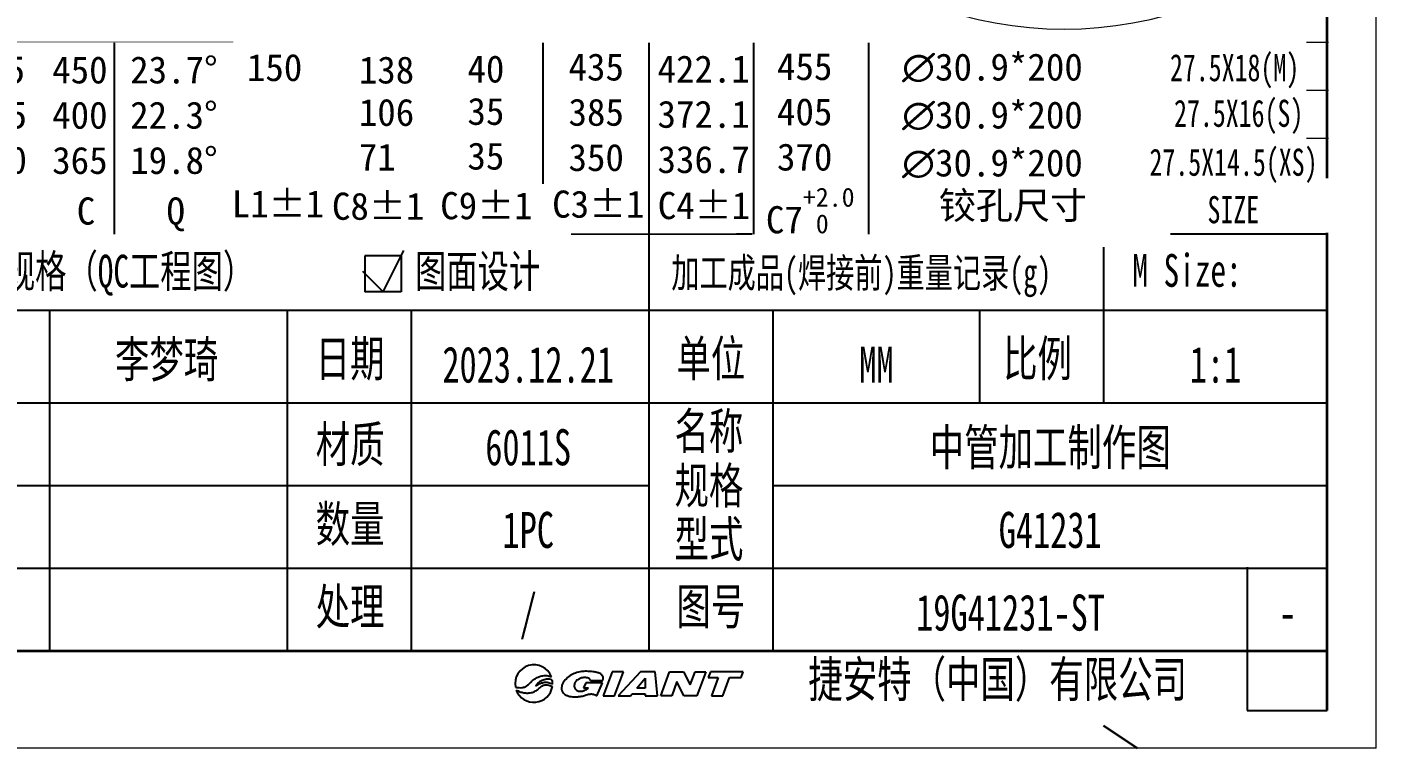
# Model space of a CAD drawing. Header units: millimetres. Extents: x 4148 to 5056, y 302 to 1586.
# Drawn here: x 4463 to 5056, y 302 to 619 of the extents above; entities that cross this region are included whole.
import ezdxf
from ezdxf.enums import TextEntityAlignment as Align
from ezdxf.lldxf.tags import DXFTag

# ---------------------------------------------------------------- set-up
doc = ezdxf.new("R2010")
doc.units = ezdxf.units.MM
doc.linetypes.add('CENTER', pattern=[50.79999999999998, 31.75, -6.349999999999997, 6.349999999999997, -6.349999999999997])
doc.layers.get('Defpoints').update_dxf_attribs({"lineweight": 9})
doc.layers.add('1', color=7, linetype='Continuous', lineweight=5, true_color=0xffffff)
doc.layers.add('61', color=7, linetype='Continuous', true_color=0xffffff)
for name, color, linetype, lineweight in [('CON', 2, 'Continuous', 35), ('TXT', 7, 'Continuous', 13), ('标注', 3, 'Continuous', 9)]:
    doc.layers.add(name, color=color, linetype=linetype, lineweight=lineweight)
doc.layers.add('DRAWING', color=7, linetype='Continuous')
doc.styles.add('GB', font='', dxfattribs={"width": 0.7})
doc.styles.get("Standard").update_dxf_attribs({"font": 'SimSun.ttf'})
doc.styles.get('GB').set_extended_font_data('MingLiU')
tags = doc.linetypes.add('DASHED', pattern=[25.72, 12.86, -12.86]).pattern_tags.tags
tags[6:7] = [DXFTag(74, 4), DXFTag(75, 0), DXFTag(340, '0'), DXFTag(46, 0.0), DXFTag(50, 0.0), DXFTag(44, 0.0), DXFTag(45, 0.0)]
tags[4:5] = [DXFTag(74, 4), DXFTag(75, 0), DXFTag(340, '0'), DXFTag(46, 0.0), DXFTag(50, 0.0), DXFTag(44, 0.0), DXFTag(45, 0.0)]
doc.dimstyles.new('31', dxfattribs={"dimscale": 3, "dimtxt": 4.5, "dimasz": 3, "dimexe": 1, "dimexo": 0, "dimgap": 1, "dimtad": 1, "dimdec": 1, "dimdsep": 46, "dimtxsty": 'GB', "dimcen": 0, "dimclrd": 256, "dimclre": 256, "dimclrt": 256, "dimadec": 1, "dimazin": 0, "dimtp": 30, "dimtm": 30, "dimtfac": 1, "dimtdec": 1, "dimtmove": 0, "dimatfit": 3, "dimfxl": 1, "dimtolj": 1, "dimlwd": -1, "dimlwe": -1, "dimarcsym": 0})

# ---------------------------------------------------------------- blocks, each defined once
blk = doc.blocks.new('*D50')
at = {"layer": 'Defpoints', "color": 0, "transparency": 16777216}
for p in [(4809.161539488468, 723.3957912637198), (4832.080931087303, 723.3957912637205), (4807.505235228774, 721.9423333389743), (4833.737235346998, 721.9423333389743), (4837.985106151108, 651.6999835434184)]:
    blk.add_point(p, dxfattribs=at)
at = {"layer": '标注', "transparency": 16777216}
for p, q in [((4807.505235228774, 721.9423333389743), (4755.548048023552, 676.3483037101297)), ((4833.737235346998, 721.9423333389743), (4885.694422552218, 676.3483037101249))]:
    blk.add_line(p, q, dxfattribs=at)
blk.add_arc((4820.621235287886, 733.4520267514587), 83.57571764600033, 227.4409301800436, 312.5590698199518, dxfattribs=at)
for points in [[(4765.16734573931, 672.9404306088696), (4763.022259268035, 670.8431456900393), (4757.802947747182, 678.3270475632789)], [(4878.220211307734, 670.8431456900346), (4876.075124836457, 672.9404306088651), (4883.439522828588, 678.327047563274)]]:
    blk.add_solid(points, dxfattribs=at)
at = {"layer": '标注', "transparency": 16777216, "insert": (4820.621235287885, 660.5681695705746), "char_height": 13.5, "attachment_point": 5, "style": 'GB'}
blk.add_mtext('96%%D', dxfattribs=at)
blk = doc.blocks.new('zw$EA0B')
at = {"layer": '1', "color": 5, "linetype": 'CENTER', "lineweight": 13}
for p, q in [((65.07318726433368, 104.025717645999, -3.614272591e-07), (65.07318726433368, 63.12571764599898, -3.614272591e-07)), ((44.62318726433387, 83.575717645999, -3.614272591e-07), (85.5231872643335, 83.575717645999, -3.614272591e-07))]:
    blk.add_line(p, q, dxfattribs=at)
at = {"layer": '1', "color": 2, "linetype": 'DASHED', "lineweight": 13}
for p, q in [((61.07318726433459, 100.5660186431298, -3.614272591e-07), (61.07318726433459, 98.50571627710045, -3.614272591e-07)), ((69.07318726433368, 98.5091503232693, -3.614272591e-07), (69.07318726433368, 100.5702860163876, -3.614272591e-07)), ((51.96406496106193, 75.39814993221376, -3.614272591e-07), (50.44326175194235, 74.06359834645582, -3.614272591e-07)), ((79.7028789062615, 74.06380357498097, -3.614272591e-07), (78.1820680414121, 75.39836187887681, -3.614272591e-07)), ((53.73814838284214, 70.30278218092144, -3.614272591e-07), (55.25875080461172, 71.63715756960481, -3.614272591e-07)), ((74.88774097169606, 71.63705468119586, -3.614272591e-07), (76.40832096425493, 70.30269897483436, -3.614272591e-07))]:
    blk.add_line(p, q, dxfattribs=at)
at = {"layer": '1', "color": 3, "linetype": 'Continuous', "lineweight": 18}
for p, q in [((53.61349146491646, 73.51948215826155, -3.614272591e-07), (51.95718720522108, 72.06602423351569, -3.614272591e-07)), ((76.53288306375087, 73.51948215826224, -3.614272591e-07), (78.18918732344626, 72.06602423351616, -3.614272591e-07))]:
    blk.add_line(p, q, dxfattribs=at)
at = {"layer": '1', "color": 155, "linetype": 'Continuous', "lineweight": 18}
blk.add_line((65.07318726433459, 64.33159541978944, -3.614272591e-07), (65.07318726433459, 65.61583234847261, -3.614272591e-07), dxfattribs=at)
at = {"layer": '1', "color": 155, "linetype": 'Continuous', "lineweight": 18, "extrusion": (0, 0, -1)}
blk.add_circle((-65.07318726433368, 83.575717645999, 3.614272591e-07), 17.45, dxfattribs=at)
at = {"layer": '1', "color": 155, "linetype": 'Continuous', "lineweight": 18}
blk.add_circle((65.07318726433459, 83.57571764599857, -3.614272591e-07), 15.45, dxfattribs=at)
at = {"layer": '1', "color": 5, "linetype": 'CENTER', "lineweight": 13}
for points, knots in [([(65.07318726433459, 92.9715171930882, -3.614272591e-07), (65.07318726433459, 95.97151719308815, -3.614272591e-07), (65.07318726433459, 106.3269390367893, -3.614272591e-07)], [0, 0, 0.2246278728675947, 1, 1]), ([(103.5731872643337, 83.5757176459988, -3.614272591e-07), (100.5731872643337, 83.5757176459988, -3.614272591e-07), (26.57318726433369, 83.5757176459988, -3.614272591e-07)], [0, 0, 0.038961038961039, 1, 1])]:
    blk.add_open_spline(points, degree=1, knots=knots, dxfattribs=at)
at = {"layer": '1', "color": 2, "linetype": 'DASHED', "lineweight": 13}
for points, knots in [([(73.8810086179974, 97.58731223769155, -3.614272591e-07), (72.96395189644954, 98.16378279724995, -3.614272591e-07), (71.99014186046315, 98.64991913236872, -3.614272591e-07), (69.96634273868855, 99.42288902894212, -3.614272591e-07), (68.9164036953225, 99.70970347719276, -3.614272591e-07), (66.7806923601629, 100.0729973515838, -3.614272591e-07), (65.69497287804097, 100.1494677945675, -3.614272591e-07), (63.52942351838374, 100.089124466921, -3.614272591e-07), (62.44964718832396, 99.95231218839876, -3.614272591e-07), (60.33748065160853, 99.47065061895546, -3.614272591e-07), (59.30514267243143, 99.1258132380658, -3.614272591e-07), (57.32752833414544, 98.24134341082029, -3.614272591e-07), (56.38230087544889, 97.70173283472376, -3.614272591e-07), (54.61523734555431, 96.44844442912066, -3.614272591e-07), (53.79344496848625, 95.73479758963958, -3.614272591e-07), (52.30483950745656, 94.16085377625404, -3.614272591e-07), (51.63806323219978, 93.30059572121195, -3.614272591e-07), (50.48512211308298, 91.46648227811443, -3.614272591e-07), (49.99898577796464, 90.49267224212826, -3.614272591e-07), (49.22601588139059, 88.46887312035436, -3.614272591e-07), (48.93920143313971, 87.4189340769883, -3.614272591e-07), (48.57590755874935, 85.28322274182825, -3.614272591e-07), (48.49943711576543, 84.19750325970585, -3.614272591e-07), (48.55978044341189, 82.03195390004905, -3.614272591e-07), (48.69659272193439, 80.95217756999025, -3.614272591e-07), (49.17825429137792, 78.84001103327432, -3.614272591e-07), (49.52309167226758, 77.80767305409722, -3.614272591e-07), (50.40756149951267, 75.83005871581169, -3.614272591e-07), (50.94717207560916, 74.88483125711444, -3.614272591e-07), (52.20046048121275, 73.11776772722033, -3.614272591e-07), (52.91410732069289, 72.29597535015138, -3.614272591e-07), (54.48805113407889, 70.80736988912213, -3.614272591e-07), (55.3483091891212, 70.14059361386535, -3.614272591e-07), (57.18242263221872, 68.98765249474854, -3.614272591e-07), (58.15623266820421, 68.50151615962977, -3.614272591e-07), (60.18003178997878, 67.72854626305639, -3.614272591e-07), (61.22997083334485, 67.44173181480572, -3.614272591e-07), (63.36568216850445, 67.07843794041469, -3.614272591e-07), (64.4514016506273, 67.00196749743122, -3.614272591e-07), (66.61695101028363, 67.06231082507747, -3.614272591e-07), (67.69672734034339, 67.19912310359973, -3.614272591e-07), (69.80889387705884, 67.68078467304304, -3.614272591e-07), (70.84123185623594, 68.02562205393268, -3.614272591e-07), (72.81884619452194, 68.91009188117846, -3.614272591e-07), (73.76407365321847, 69.44970245727495, -3.614272591e-07), (75.53113718311306, 70.70299086287787, -3.614272591e-07), (76.35292956018111, 71.4166377023589, -3.614272591e-07), (77.84153502121077, 72.99058151574468, -3.614272591e-07), (78.50831129646758, 73.85083957078676, -3.614272591e-07), (79.66125241558437, 75.68495301388405, -3.614272591e-07), (80.14738875070269, 76.65876304987023, -3.614272591e-07), (80.92035864727676, 78.68256217164412, -3.614272591e-07), (81.20717309552764, 79.73250121501043, -3.614272591e-07), (81.57046696991802, 81.86821255017028, -3.614272591e-07), (81.64693741290193, 82.95393203229266, -3.614272591e-07), (81.58659408525546, 85.11948139194942, -3.614272591e-07), (81.44978180673294, 86.19925772200828, -3.614272591e-07), (80.96812023728944, 88.31142425872419, -3.614272591e-07), (80.62328285639978, 89.34376223790129, -3.614272591e-07), (79.7388130291547, 91.32137657618703, -3.614272591e-07), (79.1992024530582, 92.26660403488407, -3.614272591e-07), (77.9459140474546, 94.03366756477816, -3.614272591e-07), (77.23226720797447, 94.85545994184713, -3.614272591e-07), (75.65832339458848, 96.34406540287658, -3.614272591e-07), (74.79806533954707, 97.01084167813316, -3.614272591e-07), (73.8810086179974, 97.58731223769155, -3.614272591e-07)], [0, 0, 0, 0, 0.03125, 0.03125, 0.0625, 0.0625, 0.09375, 0.09375, 0.125, 0.125, 0.15625, 0.15625, 0.1875, 0.1875, 0.21875, 0.21875, 0.25, 0.25, 0.2812500000000001, 0.2812500000000001, 0.3125000000000002, 0.3125000000000002, 0.3437500000000003, 0.3437500000000003, 0.3750000000000003, 0.3750000000000003, 0.4062500000000004, 0.4062500000000004, 0.4375000000000007, 0.4375000000000007, 0.4687500000000007, 0.4687500000000007, 0.5000000000000006, 0.5000000000000006, 0.5312500000000006, 0.5312500000000006, 0.5625000000000006, 0.5625000000000006, 0.5937500000000006, 0.5937500000000006, 0.6250000000000007, 0.6250000000000007, 0.6562500000000007, 0.6562500000000007, 0.6875000000000007, 0.6875000000000007, 0.7187500000000007, 0.7187500000000007, 0.7500000000000007, 0.7500000000000007, 0.7812500000000007, 0.7812500000000007, 0.8125000000000006, 0.8125000000000006, 0.8437500000000003, 0.8437500000000003, 0.8750000000000003, 0.8750000000000003, 0.9062500000000003, 0.9062500000000003, 0.9375, 0.9375, 0.96875, 0.96875, 1, 1, 1, 1]), ([(73.61491129613478, 97.16400122283702, -3.614272591e-07), (74.01525994037911, 96.91233826509074, -3.614272591e-07), (74.80859941760536, 96.36403163918885, -3.614272591e-07), (76.33788855675901, 95.086226534504, -3.614272591e-07), (78.08947175779485, 93.14685603341194, -3.614272591e-07), (79.75628687226707, 90.33316315533988, -3.614272591e-07), (80.83456287106674, 87.16996496474029, -3.614272591e-07), (81.23425591613704, 83.85202171743754, -3.614272591e-07), (80.9520717814894, 80.59387617862284, -3.614272591e-07), (80.21444838970001, 78.08686333809987, -3.614272591e-07), (79.39032849533304, 76.2723833695145, -3.614272591e-07), (78.67924882354326, 75.02281820573717, -3.614272591e-07), (77.86150125752374, 73.84030549272757, -3.614272591e-07), (76.58369615283755, 72.31101635357459, -3.614272591e-07), (74.64432565174594, 70.55943315253808, -3.614272591e-07), (71.83063277367455, 68.89261803806608, -3.614272591e-07), (68.66743458307519, 67.81434203926642, -3.614272591e-07), (65.34949133577175, 67.41464899419589, -3.614272591e-07), (62.09134579695728, 67.69683312884399, -3.614272591e-07), (59.58433295643499, 68.43445652063222, -3.614272591e-07), (57.76985298784802, 69.25857641499942, -3.614272591e-07), (56.5202878240716, 69.96965608679032, -3.614272591e-07), (55.337775111062, 70.78740365280987, -3.614272591e-07), (53.80848597190833, 72.06520875749493, -3.614272591e-07), (52.05690277087249, 74.00457925858677, -3.614272591e-07), (50.39008765640028, 76.81827213665883, -3.614272591e-07), (49.31181165760063, 79.98147032725842, -3.614272591e-07), (48.91211861252941, 83.29941357456119, -3.614272591e-07), (49.19430274717797, 86.55755911337587, -3.614272591e-07), (49.93192613896646, 89.06457195389885, -3.614272591e-07), (50.75604603333431, 90.87905192248444, -3.614272591e-07), (51.46712570512409, 92.12861708626156, -3.614272591e-07), (52.28487327114361, 93.31112979927116, -3.614272591e-07), (53.5626783758289, 94.84041893842414, -3.614272591e-07), (55.50204887692143, 96.59200213946087, -3.614272591e-07), (58.3157417549928, 98.25881725393266, -3.614272591e-07), (61.47893994559217, 99.33709325273254, -3.614272591e-07), (64.79688319289471, 99.73678629780287, -3.614272591e-07), (68.05502873171008, 99.45460216315475, -3.614272591e-07), (70.56204157223237, 98.71697877136648, -3.614272591e-07), (72.37652154081934, 97.8928588769993, -3.614272591e-07), (73.21456265188954, 97.41566418058324, -3.614272591e-07), (73.61491129613478, 97.16400122283702, -3.614272591e-07)], [0, 0, 0, 0, 0.015625, 0.03125, 0.0625, 0.09375, 0.125, 0.15625, 0.1875, 0.21875, 0.234375, 0.25, 0.265625, 0.28125, 0.3125, 0.34375, 0.375, 0.40625, 0.4375, 0.46875, 0.484375, 0.5, 0.515625, 0.53125, 0.5625, 0.59375, 0.625, 0.65625, 0.6875, 0.71875, 0.734375, 0.75, 0.765625, 0.78125, 0.8125, 0.84375, 0.875, 0.90625, 0.9375, 0.96875, 0.984375, 1, 1, 1, 1]), ([(74.35912079579613, 98.34981600486047, -3.614272591e-07), (74.37060091530837, 98.34259946091517, -3.614272591e-07), (74.38205704703705, 98.33537977751163, -3.614272591e-07), (74.90729309201468, 98.00354593457678, -3.614272591e-07), (75.37247889506943, 97.67256585789823, -3.614272591e-07), (76.18690882638748, 97.0378164951451, -3.614272591e-07), (76.54359625667712, 96.73366002365265, -3.614272591e-07), (76.8723010512549, 96.43197835901951, -3.614272591e-07)], [0, 0, 0, 0, 0.0115498417125361, 0.0115498417125361, 0.5306322252519655, 0.5306322252519655, 1, 1, 1, 1]), ([(51.40567786961128, 94.42475847665287, -3.614272591e-07), (51.87896584981809, 95.02100177749936, -3.614272591e-07), (52.45671487056552, 95.66954014285967, -3.614272591e-07), (53.19237969201732, 96.35658413968599, -3.614272591e-07), (53.22217739189818, 96.38422202787432, -3.614272591e-07), (53.25220836400603, 96.41188108976463, -3.614272591e-07)], [0, 0, 0, 0, 0.9598064313120088, 0.9598064313120088, 1, 1, 1, 1]), ([(73.47471176185446, 97.25118854542916, -3.614272591e-07), (73.56587983611006, 97.19514839411978, -3.614272591e-07), (73.65555717233745, 97.1387717189591, -3.614272591e-07), (74.23362640264348, 96.7676694635577, -3.614272591e-07), (74.6803661356962, 96.4436915604856, -3.614272591e-07), (75.13505030081431, 96.0802847556615, -3.614272591e-07), (75.17596019071243, 96.04725316260286, -3.614272591e-07), (75.216540653636, 96.01415950987663, -3.614272591e-07)], [0, 0, 0, 0, 0.140841063721051, 0.140841063721051, 0.9220853000906496, 0.9220853000906496, 1, 1, 1, 1])]:
    blk.add_open_spline(points, degree=3, knots=knots, dxfattribs=at)
at = {"layer": '1', "color": 155, "linetype": 'Continuous', "lineweight": 18}
blk.add_rational_spline([(55.0731872643335, 97.82309172663747, -3.614272591e-07), (55.0731872643335, 98.69581253441406, -3.614272591e-07), (55.07318726433368, 99.4628927266376, -3.614272591e-07)], [0.9798612519281096, 0.9881488853641988, 1], degree=2, dxfattribs=at)
blk.add_rational_spline([(55.0731872643335, 97.82309172663747, -3.614272591e-07), (55.0731872643335, 98.69581253441406, -3.614272591e-07), (55.07318726433368, 99.4628927266376, -3.614272591e-07)], [0.9798612519281096, 0.9881488853641988, 1], degree=2, dxfattribs=at)
blk.add_rational_spline([(55.0731872643335, 97.82309172663747, -3.614272591e-07), (55.0731872643335, 98.69581253441406, -3.614272591e-07), (55.07318726433368, 99.4628927266376, -3.614272591e-07)], [0.9798612519281096, 0.9881488853641988, 1], degree=2, dxfattribs=at)
blk.add_rational_spline([(55.0731872643335, 97.82309172663747, -3.614272591e-07), (55.0731872643335, 98.69581253441406, -3.614272591e-07), (55.07318726433368, 99.4628927266376, -3.614272591e-07)], [0.9798612519281096, 0.9881488853641988, 1], degree=2, dxfattribs=at)
at = {"layer": '1', "color": 2, "linetype": 'DASHED', "lineweight": 13}
for points in [[(55.07318726433368, 97.16716034463232, -3.614272591e-07), (55.07318726433368, 97.40311987084758, -3.614272591e-07), (55.08593883185675, 97.63032231227022, -3.614272591e-07), (55.11258794273543, 97.84893105572884, -3.614272591e-07)], [(55.07318726433368, 97.16716034463232, -3.614272591e-07), (55.07318726433368, 97.40311987084758, -3.614272591e-07), (55.08593883185675, 97.63032231227022, -3.614272591e-07), (55.11258794273543, 97.84893105572884, -3.614272591e-07)], [(55.07318726433368, 97.16716034463232, -3.614272591e-07), (55.07318726433368, 97.40311987084758, -3.614272591e-07), (55.08593883185675, 97.63032231227022, -3.614272591e-07), (55.11258794273543, 97.84893105572884, -3.614272591e-07)], [(55.07318726433368, 97.16716034463232, -3.614272591e-07), (55.07318726433368, 97.40311987084758, -3.614272591e-07), (55.08593883185675, 97.63032231227022, -3.614272591e-07), (55.11258794273543, 97.84893105572884, -3.614272591e-07)], [(75.03104818649535, 97.87094664839329, -3.614272591e-07), (75.05953753891026, 97.64576466323228, -3.614272591e-07), (75.07318726433274, 97.41124123705596, -3.614272591e-07), (75.07318726433274, 97.16716034463232, -3.614272591e-07)], [(75.03104818649535, 97.87094664839329, -3.614272591e-07), (75.05953753891026, 97.64576466323228, -3.614272591e-07), (75.07318726433274, 97.41124123705596, -3.614272591e-07), (75.07318726433274, 97.16716034463232, -3.614272591e-07)], [(75.03104818649535, 97.87094664839329, -3.614272591e-07), (75.05953753891026, 97.64576466323228, -3.614272591e-07), (75.07318726433274, 97.41124123705596, -3.614272591e-07), (75.07318726433274, 97.16716034463232, -3.614272591e-07)], [(75.03104818649535, 97.87094664839329, -3.614272591e-07), (75.05953753891026, 97.64576466323228, -3.614272591e-07), (75.07318726433274, 97.41124123705596, -3.614272591e-07), (75.07318726433274, 97.16716034463232, -3.614272591e-07)], [(77.0484211345183, 96.2680924773888, -3.614272591e-07), (77.72915676905814, 95.62589475395723, -3.614272591e-07), (78.28459772712813, 94.99934719231418, -3.614272591e-07), (78.74069665905608, 94.4247584766531, -3.614272591e-07)], [(52.15306914384564, 93.09795728552945, -3.614272591e-07), (51.88181836530112, 93.53666576547629, -3.614272591e-07), (51.63213042250028, 93.97912650017292, -3.614272591e-07), (51.40567786960946, 94.42475847665764, -3.614272591e-07)], [(52.15306914384564, 93.09795728552945, -3.614272591e-07), (52.27845126227386, 93.26808026516687, -3.614272591e-07), (52.4094470558839, 93.43893582036026, -3.614272591e-07), (52.54659693998383, 93.61025664133741, -3.614272591e-07)], [(76.85061238740582, 94.47992522609275, -3.614272591e-07), (77.27930167203613, 94.017152734227, -3.614272591e-07), (77.65661565240859, 93.55479005569828, -3.614272591e-07), (77.99330538482172, 93.09795728552922, -3.614272591e-07)], [(78.74069665905608, 94.4247584766531, -3.614272591e-07), (78.5161254256818, 93.98282871559604, -3.614272591e-07), (78.26676562388182, 93.54023924485728, -3.614272591e-07), (77.99330538482172, 93.09795728552922, -3.614272591e-07)]]:
    blk.add_open_spline(points, degree=3, dxfattribs=at)
for points, weights in [([(55.07318726433359, 95.29880072663781, -3.614272591e-07), (55.07318726433346, 96.64403369463251, -3.614272591e-07), (55.07318726433354, 97.82309172663723, -3.614272591e-07)], [0.964157491519728, 0.968882846470217, 0.9798612519281092]), ([(55.07318726433359, 95.29880072663781, -3.614272591e-07), (55.07318726433346, 96.64403369463251, -3.614272591e-07), (55.07318726433354, 97.82309172663723, -3.614272591e-07)], [0.964157491519728, 0.968882846470217, 0.9798612519281092]), ([(55.07318726433359, 95.29880072663781, -3.614272591e-07), (55.07318726433346, 96.64403369463251, -3.614272591e-07), (55.07318726433354, 97.82309172663723, -3.614272591e-07)], [0.964157491519728, 0.968882846470217, 0.9798612519281092]), ([(55.07318726433359, 95.29880072663781, -3.614272591e-07), (55.07318726433346, 96.64403369463251, -3.614272591e-07), (55.07318726433354, 97.82309172663723, -3.614272591e-07)], [0.964157491519728, 0.968882846470217, 0.9798612519281092]), ([(75.07318726433341, 97.85634337251236, -3.614272591e-07), (75.07318726433473, 96.67481593495873, -3.614272591e-07), (75.07318726433314, 95.32529937251242, -3.614272591e-07)], [0.9801760392811951, 0.9690588578991864, 0.9642507752922226]), ([(75.07318726433341, 97.85634337251236, -3.614272591e-07), (75.07318726433473, 96.67481593495873, -3.614272591e-07), (75.07318726433314, 95.32529937251242, -3.614272591e-07)], [0.9801760392811951, 0.9690588578991864, 0.9642507752922226]), ([(75.07318726433341, 97.85634337251236, -3.614272591e-07), (75.07318726433473, 96.67481593495873, -3.614272591e-07), (75.07318726433314, 95.32529937251242, -3.614272591e-07)], [0.9801760392811951, 0.9690588578991864, 0.9642507752922226]), ([(75.07318726433341, 97.85634337251236, -3.614272591e-07), (75.07318726433473, 96.67481593495873, -3.614272591e-07), (75.07318726433314, 95.32529937251242, -3.614272591e-07)], [0.9801760392811951, 0.9690588578991864, 0.9642507752922226])]:
    blk.add_rational_spline(points, weights, degree=2, dxfattribs=at)
at = {"layer": '61', "color": 5, "linetype": 'Continuous', "lineweight": 18}
blk.add_point((65.07318726433368, 83.5757176459997, -3.614272591e-07), dxfattribs=at)
at = {"layer": '标注'}
for p, q in [((53.74144310409611, 70.30567340014545, -3.614272591e-07), (53.74144310409611, 21.34396229825234, -3.614272591e-07)), ((76.40493142457215, 70.30567340014557, -3.614272591e-07), (76.40493142457215, 21.34396229825234, -3.614272591e-07))]:
    blk.add_line(p, q, dxfattribs=at)
for centre, radius, start, end in [((65.07318726433459, 83.57571764599766, -3.614272591e-07), 17.44999999999896, 229.5048544682567, 310.4951455317432), ((65.07318726433368, 44.60512448788381, -3.614272591e-07), 12.16569767441852, 0, 180), ((65.07318726433459, 83.57571764599766, -3.614272591e-07), 60.30596377878595, 267.7282171732088, 272.2717828267913)]:
    blk.add_arc(centre, radius, start, end, dxfattribs=at)
for points in [[(62.85381188083102, 24.80735767671433, -3.614272591e-07), (62.51154179942839, 21.82694643136972, -3.614272591e-07), (53.74144310409611, 24.34396229825234, -3.614272591e-07)], [(67.63483272924077, 21.82694643136972, -3.614272591e-07), (67.29256264783635, 24.80735767671433, -3.614272591e-07), (76.40493142457215, 24.34396229825234, -3.614272591e-07)]]:
    blk.add_solid(points, dxfattribs=at)
at = {"layer": '标注', "insert": (65.07318726433459, 37.60266838413282, -3.614272591e-07), "char_height": 13.5, "attachment_point": 5, "style": 'GB'}
blk.add_mtext('\\A1;24', dxfattribs=at)
at = {"layer": '标注'}
dim = blk.add_angular_dim_2l(base=(82.43705812755704, 1.823674437959994, -3.614272591e-07), line1=((53.61349146491646, 73.51948215826155, -3.614272591e-07), (51.95718720522108, 72.06602423351569, -3.614272591e-07)), line2=((76.53288306375087, 73.51948215826224, -3.614272591e-07), (78.18918732344626, 72.06602423351616, -3.614272591e-07)), text='96%%D', dimstyle='31', override={"dimgap": 1, "dimtad": 1, "dimjust": 0, "dimlfac": 1, "dimpost": '<>', "dimse1": 0, "dimse2": 0, "dimsd1": 0, "dimsd2": 0, "dimadec": 1, "dimtofl": 1}, dxfattribs=at)
dim.commit()
dim.dimension.update_dxf_attribs({"geometry": '*D50', "text_midpoint": (65.07318726433277, 10.69186046511629, -3.614272591e-07), "insert": (-4755.548048023552, -649.8763091054584, -3.614272591e-07)})

msp = doc.modelspace()

# ---------------------------------------------------------------- linework, layer by layer
at = {"layer": '1', "color": 18, "linetype": 'CENTER', "lineweight": 35}
msp.add_line((4936.406043641994, 312.1427081407288, -7.228545181e-07), (4951.286525858075, 302.3154995838415, -7.228545181e-07), dxfattribs=at)
at = {"layer": 'CON', "color": 2}
for p, q in [((5034.689208929641, 318.7423410914782, -7.228545181e-07), (5034.689208929629, 1565.026042440985, -7.228545181e-07)), ((4246.601845590606, 344.9382467782853, -7.228545181e-07), (5034.689208929641, 344.9382467782866, -7.228545181e-07))]:
    msp.add_line(p, q, dxfattribs=at)
at = {"layer": 'Defpoints'}
for q in [(5056.098666072485, 1586.435499583841, -7.228545181e-07), (4147.818666072484, 302.3154995838415, -7.228545181e-07)]:
    msp.add_line((5056.098666072485, 302.3154995838415, -7.228545181e-07), q, dxfattribs=at)
at = {"layer": 'DRAWING'}
for p, q in [((5034.689208929641, 617.4304284197035, -7.228545181e-07), (5034.689208929641, 528.1387382927219, -7.228545181e-07)), ((4468.723059753943, 612.0770453198962, -7.228545181e-07), (4468.723059753943, 528.0364209059056, -7.228545181e-07)), ((4552.609760085665, 612.0770453198962, -7.228545181e-07), (4552.609760085661, 528.0364209059056, -7.228545181e-07)), ((4595.15155035175, 612.0770453198962, -7.228545181e-07), (4595.151550351746, 528.0364209059056, -7.228545181e-07)), ((4641.986114558584, 612.077045319898, -7.228545181e-07), (4641.986114558581, 528.0364209059038, -7.228545181e-07)), ((4950.333894450714, 612.1793627067161, -7.228545181e-07), (4950.333894450714, 528.1387382927207, -7.228545181e-07)), ((4246.601845590606, 528.1387382927219, -7.228545181e-07), (5034.689208929641, 528.1387382927219, -7.228545181e-07)), ((4736.78393336376, 344.9382467782866, -7.228545181e-07), (4736.78393336376, 528.1387382927219, -7.228545181e-07)), ((4936.487746901006, 453.8675996167704, -7.228545181e-07), (4936.487746901006, 528.1387382927212, -7.228545181e-07)), ((4611.93269766598, 518.5444028646219, -7.228545181e-07), (4611.93269766598, 502.6588722423371, -7.228545181e-07)), ((4627.818228288268, 518.5444028646219, -7.228545181e-07), (4611.93269766598, 518.5444028646219, -7.228545181e-07)), ((4619.875462977129, 502.6588722423371, -7.228545181e-07), (4628.952909047017, 520.8137643820796, -7.228545181e-07)), ((4627.818228288268, 518.5444028646219, -7.228545181e-07), (4627.818228288268, 502.6588722423371, -7.228545181e-07)), ((4610.798016907278, 511.7363183122058, -7.228545181e-07), (4619.875462977129, 502.6588722423371, -7.228545181e-07)), ((4627.818228288268, 502.6588722423371, -7.228545181e-07), (4611.93269766598, 502.6588722423371, -7.228545181e-07)), ((4246.601845590606, 494.7161069312021, -7.228545181e-07), (5034.689208929641, 494.7161069312021, -7.228545181e-07)), ((4473.537997337437, 344.9382467782866, -7.228545181e-07), (4473.537997337437, 494.7161069312021, -7.228545181e-07)), ((4577.928627140976, 344.9382467782866, -7.228545181e-07), (4577.928627140976, 494.7161069312021, -7.228545181e-07)), ((4632.393303560222, 344.9382467782866, -7.228545181e-07), (4632.393303560222, 494.7161069312021, -7.228545181e-07)), ((4791.248609783015, 344.9382467782866, -7.228545181e-07), (4791.248609783015, 494.7161069312021, -7.228545181e-07)), ((4882.023070481751, 453.8675996167704, -7.228545181e-07), (4882.023070481751, 494.7161069312021, -7.228545181e-07)), ((4246.601845590606, 453.8675996167704, -7.228545181e-07), (5034.689208929641, 453.8675996167704, -7.228545181e-07)), ((4246.601845590606, 417.5578153372775, -7.228545181e-07), (4736.78393336376, 417.5578153372775, -7.228545181e-07)), ((4791.248609783015, 417.5578153372775, -7.228545181e-07), (5034.689208929641, 417.5578153372775, -7.228545181e-07)), ((4246.601845590606, 381.2480310577802, -7.228545181e-07), (5034.689208929641, 381.2480310577802, -7.228545181e-07)), ((4999.422014592417, 381.6898184598581, -7.228545181e-07), (4999.422014592417, 318.7423410914782, -7.228545181e-07)), ((4711.002657650657, 331.9983600251506, -7.228545181e-07), (4716.421537658784, 331.9983600251506, -7.228545181e-07)), ((4720.48851258557, 335.7927024311841, -7.228545181e-07), (4716.609223521095, 325.259155839662, -7.228545181e-07)), ((4725.443809939628, 335.7927024311841, -7.228545181e-07), (4720.48851258557, 335.7927024311841, -7.228545181e-07)), ((4721.564520875157, 325.259155839662, -7.228545181e-07), (4725.443809939628, 335.7927024311841, -7.228545181e-07)), ((4732.975861485727, 335.7927024311841, -7.228545181e-07), (4723.178531149206, 325.259155839662, -7.228545181e-07)), ((4731.363905693322, 328.5721260166543, -7.228545181e-07), (4735.071244798946, 332.9503168344241, -7.228545181e-07)), ((4739.37527363662, 335.7927024311841, -7.228545181e-07), (4732.975861485727, 335.7927024311841, -7.228545181e-07)), ((4735.071244798946, 332.9503168344241, -7.228545181e-07), (4735.071244798946, 328.5721260166543, -7.228545181e-07)), ((4740.451281926215, 325.259155839662, -7.228545181e-07), (4739.37527363662, 335.7927024311841, -7.228545181e-07)), ((4741.867081170225, 325.259155839662, -7.228545181e-07), (4745.746370234701, 335.7927024311841, -7.228545181e-07)), ((4745.746370234701, 335.7927024311841, -7.228545181e-07), (4751.919255802755, 335.7927024311841, -7.228545181e-07)), ((4751.919255802755, 335.7927024311841, -7.228545181e-07), (4754.798779233457, 330.00252347603, -7.228545181e-07)), ((4754.798779233457, 330.00252347603, -7.228545181e-07), (4756.931184262437, 335.7927024311841, -7.228545181e-07)), ((4756.931184262437, 335.7927024311841, -7.228545181e-07), (4761.603321767694, 335.7927024311841, -7.228545181e-07)), ((4761.603321767694, 335.7927024311841, -7.228545181e-07), (4757.724032703221, 325.259155839662, -7.228545181e-07)), ((4763.670389528097, 335.7927024311841, -7.228545181e-07), (4762.731852199652, 333.2442637919529, -7.228545181e-07)), ((4762.731852199652, 333.2442637919529, -7.228545181e-07), (4767.120829856103, 333.2442637919529, -7.228545181e-07)), ((4778.111541817074, 335.7927024311841, -7.228545181e-07), (4763.670389528097, 335.7927024311841, -7.228545181e-07)), ((4767.120829856103, 333.2442637919529, -7.228545181e-07), (4764.180078120076, 325.259155839662, -7.228545181e-07)), ((4769.192006579763, 325.259155839662, -7.228545181e-07), (4772.132762636469, 333.2442637919529, -7.228545181e-07)), ((4772.132762636469, 333.2442637919529, -7.228545181e-07), (4777.173004488621, 333.2442637919529, -7.228545181e-07)), ((4777.173004488621, 333.2442637919529, -7.228545181e-07), (4778.111541817074, 335.7927024311841, -7.228545181e-07)), ((4708.946671345052, 330.9506689086298, -7.228545181e-07), (4707.961767757953, 328.6853901182003, -7.228545181e-07)), ((4707.961767757953, 328.6853901182003, -7.228545181e-07), (4710.155987624072, 328.6853901182003, -7.228545181e-07)), ((4716.205719872421, 330.9506689086298, -7.228545181e-07), (4708.946671345052, 330.9506689086298, -7.228545181e-07)), ((4713.834256138689, 325.259155839662, -7.228545181e-07), (4716.205719872421, 330.9506689086298, -7.228545181e-07)), ((4728.558568276461, 325.259155839662, -7.228545181e-07), (4729.325840473276, 326.1652673693355, -7.228545181e-07)), ((4729.325840473276, 326.1652673693355, -7.228545181e-07), (4735.071244798946, 326.1652673693355, -7.228545181e-07)), ((4735.071244798946, 328.5721260166543, -7.228545181e-07), (4731.363905693322, 328.5721260166543, -7.228545181e-07)), ((4735.071244798946, 326.1652673693355, -7.228545181e-07), (4735.071244798946, 325.259155839662, -7.228545181e-07)), ((4748.969819507154, 331.4746022306289, -7.228545181e-07), (4746.680798599888, 325.259155839662, -7.228545181e-07)), ((4752.060835727152, 325.259155839662, -7.228545181e-07), (4748.969819507154, 331.4746022306289, -7.228545181e-07)), ((4716.609223521095, 325.259155839662, -7.228545181e-07), (4721.564520875157, 325.259155839662, -7.228545181e-07)), ((4723.178531149206, 325.259155839662, -7.228545181e-07), (4728.558568276461, 325.259155839662, -7.228545181e-07)), ((4735.071244798946, 325.259155839662, -7.228545181e-07), (4740.451281926215, 325.259155839662, -7.228545181e-07)), ((4746.680798599888, 325.259155839662, -7.228545181e-07), (4741.867081170225, 325.259155839662, -7.228545181e-07)), ((4757.724032703221, 325.259155839662, -7.228545181e-07), (4752.060835727152, 325.259155839662, -7.228545181e-07)), ((4764.180078120076, 325.259155839662, -7.228545181e-07), (4769.192006579763, 325.259155839662, -7.228545181e-07)), ((4999.422014592417, 318.7423410914782, -7.228545181e-07), (5034.689208929641, 318.7423410914782, -7.228545181e-07))]:
    msp.add_line(p, q, dxfattribs=at)
for start, end in [(20.97999038832275, 191.1209128580594), (357.8590503068313, 10.53835427171337), (200.6812181332848, 350.9831582626496)]:
    msp.add_arc((4686.119115842663, 330.6383882965572, -7.228545181e-07), 8.245118490126345, start, end, dxfattribs=at)
for points, knots in [([(4678.028821479425, 329.0480688216139, -7.228545181e-07), (4678.119254339252, 329.017542302336, -7.228545181e-07), (4678.405874073333, 328.9516360708437, -7.228545181e-07), (4678.891667716723, 328.8781719142792, -7.228545181e-07), (4679.778253780925, 328.801806392069, -7.228545181e-07), (4680.919598149183, 328.8156394774907, -7.228545181e-07), (4682.328059817739, 329.1682198278492, -7.228545181e-07), (4683.492554686036, 329.9523005644806, -7.228545181e-07), (4684.517447437007, 330.9513796176108, -7.228545181e-07), (4685.670555826107, 332.0355899962022, -7.228545181e-07), (4686.883415963061, 332.9049687727983, -7.228545181e-07), (4688.38370646293, 333.6634983240609, -7.228545181e-07), (4689.77390806136, 334.0766242156866, -7.228545181e-07), (4691.257869236226, 334.1848250981001, -7.228545181e-07), (4692.529262058113, 334.0454438992956, -7.228545181e-07), (4693.375905095072, 333.7844129444776, -7.228545181e-07), (4693.817628520461, 333.590486104222, -7.228545181e-07)], [0, 0, 0, 0, 0.2863384966086565, 0.8797708127590365, 1.4732848032121, 2.955129462491449, 4.286131971724504, 5.764320783135858, 7.099578851651701, 8.583308474448627, 10.50988260274977, 11.54807242571461, 13.62004113146084, 14.80585781053179, 15.99141788347434, 17.43867212346773, 17.43867212346773, 17.43867212346773, 17.43867212346773]), ([(4694.22517665918, 332.1462864877908, -7.228545181e-07), (4693.866447089931, 332.350591757279, -7.228545181e-07), (4692.863939727992, 332.6186002031249, -7.228545181e-07), (4691.463931079955, 332.534539318933, -7.228545181e-07), (4689.88048126682, 332.0876510785143, -7.228545181e-07), (4688.544479134145, 331.375305712362, -7.228545181e-07), (4687.484046166906, 330.4115966173536, -7.228545181e-07), (4687.063315175165, 329.7898737256879, -7.228545181e-07), (4686.8658805506, 329.565072371601, -7.228545181e-07)], [0, 0, 0, 0, 1.238486141604884, 3.026548912326608, 4.147574301361342, 6.159908287845231, 7.504594785893686, 8.402171923517312, 8.402171923517312, 8.402171923517312, 8.402171923517312]), ([(4716.421537658784, 331.9983600251506, -7.228545181e-07), (4716.458740864453, 332.1344727485398, -7.228545181e-07), (4716.588203982795, 332.6081302546278, -7.228545181e-07), (4716.621187241941, 333.4018129243629, -7.228545181e-07), (4716.191496420758, 334.3972573377818, -7.228545181e-07), (4715.169928789584, 335.1073124377312, -7.228545181e-07), (4713.75514154813, 335.5401286899472, -7.228545181e-07), (4711.731599741521, 335.8718785638414, -7.228545181e-07), (4709.475281162766, 336.0493522184602, -7.228545181e-07), (4706.859378091182, 335.9522296899541, -7.228545181e-07), (4704.435054045635, 335.3732138877991, -7.228545181e-07), (4701.959200149657, 334.1324841085389, -7.228545181e-07), (4699.840697693142, 332.34618382287, -7.228545181e-07), (4698.321776085244, 330.0904791847151, -7.228545181e-07), (4698.14947265135, 327.6850699600201, -7.228545181e-07), (4699.182821933015, 326.2551870719181, -7.228545181e-07), (4700.301138339705, 325.5159063352325, -7.228545181e-07), (4701.366244303108, 325.1149802536816, -7.228545181e-07), (4702.958291253842, 324.7880828687729, -7.228545181e-07), (4704.666367065057, 324.7499637189911, -7.228545181e-07), (4706.629961944642, 324.9770535845899, -7.228545181e-07), (4708.009801274806, 325.2884065105425, -7.228545181e-07), (4709.234047790601, 325.6294175713874, -7.228545181e-07), (4710.045796867055, 325.8757743732652, -7.228545181e-07), (4710.806528637605, 326.0323227467733, -7.228545181e-07), (4711.513313820037, 326.0974887163192, -7.228545181e-07), (4712.284760401783, 325.9442967335024, -7.228545181e-07), (4713.0715227565, 325.6287900299823, -7.228545181e-07), (4713.579967855473, 325.3823884735936, -7.228545181e-07), (4713.834256138689, 325.259155839662, -7.228545181e-07)], [0, 0, 0, 0, 0.4236805761665112, 1.47436242614236, 2.310020172505412, 3.565610979093312, 5.045331031565757, 6.739940215475914, 9.705236966376658, 11.82281736477496, 14.57128741078066, 17.10888938980807, 20.06565618341268, 22.80186051520924, 25.08996184608916, 26.76248556110545, 27.81912807262259, 29.08881673956821, 30.14792920140046, 32.68663317165934, 34.16707884905923, 36.0735518824624, 36.92118538169861, 37.98068726027658, 38.61587286668932, 39.25029139564546, 40.09572860557178, 40.94286197280637, 41.7904335359331, 41.7904335359331, 41.7904335359331, 41.7904335359331]), ([(4711.002657650657, 331.9983600251506, -7.228545181e-07), (4710.908750622547, 332.2008588496765, -7.228545181e-07), (4710.71956889277, 332.608805716621, -7.228545181e-07), (4710.067649966149, 333.0186520228671, -7.228545181e-07), (4709.273680600872, 333.2310033930562, -7.228545181e-07), (4708.448652267321, 333.2888087377757, -7.228545181e-07), (4707.704412149295, 333.2149416996669, -7.228545181e-07), (4707.041951224611, 333.0907257131125, -7.228545181e-07), (4706.265646075581, 332.8171791887689, -7.228545181e-07), (4705.465315788523, 332.4022523812029, -7.228545181e-07), (4704.775457489359, 331.8170352509961, -7.228545181e-07), (4704.330045859131, 331.2156655650488, -7.228545181e-07), (4704.008552076991, 330.6197201862671, -7.228545181e-07), (4703.874421899516, 329.9560253818729, -7.228545181e-07), (4703.868165676023, 329.3543408032985, -7.228545181e-07), (4704.019173213306, 328.7726380870874, -7.228545181e-07), (4704.330780686739, 328.2346748093159, -7.228545181e-07), (4704.803512587752, 327.7460989930497, -7.228545181e-07), (4705.402690803406, 327.4334471038593, -7.228545181e-07), (4705.957669280793, 327.2623813946359, -7.228545181e-07), (4706.554468086111, 327.2063190498056, -7.228545181e-07), (4707.152159758416, 327.2544115339911, -7.228545181e-07), (4707.813177756445, 327.3866820613151, -7.228545181e-07), (4708.512529470028, 327.6550700637053, -7.228545181e-07), (4709.111632505977, 327.9630039892571, -7.228545181e-07), (4709.678717250618, 328.32501673271, -7.228545181e-07), (4709.977005261193, 328.5502455887226, -7.228545181e-07), (4710.155987624072, 328.6853901182003, -7.228545181e-07)], [0, 0, 0, 0, 0.6567098525420111, 1.322984108491926, 2.217536604338566, 3.113357144555779, 3.785516072190699, 4.457701591353609, 5.129844966236992, 6.248379626806417, 7.143819344559167, 7.815024332917973, 8.4858656668424, 9.155940844177353, 9.825570377684366, 10.27345821438349, 10.94249295648323, 11.66877985359393, 12.28006395781464, 12.95044060467892, 13.39866174229627, 14.07018424417301, 14.74200087737992, 15.41417668874578, 16.3100976037348, 16.75839688516834, 17.43093558068754, 17.43093558068754, 17.43093558068754, 17.43093558068754]), ([(4678.405314012147, 327.7264747958214, -7.228545181e-07), (4678.538524091998, 327.6648138596296, -7.228545181e-07), (4678.949045279263, 327.5045125690917, -7.228545181e-07), (4679.615798776413, 327.1976270499671, -7.228545181e-07), (4680.441764362551, 326.8892086348366, -7.228545181e-07), (4681.293098592813, 326.6597550960138, -7.228545181e-07), (4682.162455692908, 326.5132033464479, -7.228545181e-07), (4683.041832589218, 326.4497539685461, -7.228545181e-07), (4684.020903468587, 326.4771304896057, -7.228545181e-07), (4685.183969251547, 326.6584480667184, -7.228545181e-07), (4686.297157008881, 327.0591948011171, -7.228545181e-07), (4687.397833477795, 327.7007100737285, -7.228545181e-07), (4688.228514794813, 328.3915270446799, -7.228545181e-07), (4689.060615612136, 329.1444831722761, -7.228545181e-07), (4689.764076286729, 329.6843764918515, -7.228545181e-07), (4690.588133158608, 330.0155732873716, -7.228545181e-07), (4691.52059644734, 330.1149395652401, -7.228545181e-07), (4692.545420073829, 329.9576884950969, -7.228545181e-07), (4693.473118853067, 329.6432319109126, -7.228545181e-07), (4694.045085942603, 329.4688743194894, -7.228545181e-07), (4694.262343755617, 329.3461738894691, -7.228545181e-07)], [0, 0, 0, 0, 0.4403668559673493, 1.321096704741663, 2.201521788455035, 3.081824075198481, 3.962132007883021, 4.842419616848793, 5.722637309227235, 6.89554769105209, 8.360100184161984, 9.240035389862973, 10.70664694338298, 11.58733211487725, 12.61306146443019, 13.34480352712172, 14.22199267410548, 15.39339339706503, 16.42036643854663, 17.16890312808501, 17.16890312808501, 17.16890312808501, 17.16890312808501]), ([(4686.8658805506, 329.565072371601, -7.228545181e-07), (4687.237479041976, 329.7827564904703, -7.228545181e-07), (4687.918643215344, 330.1817856209057, -7.228545181e-07), (4689.006558753245, 330.7321145482208, -7.228545181e-07), (4690.157247460632, 331.155040910478, -7.228545181e-07), (4691.666474225416, 331.3054925976022, -7.228545181e-07), (4693.099407698218, 331.0171816365019, -7.228545181e-07), (4694.019920589831, 330.5529644277676, -7.228545181e-07), (4694.338723476511, 330.3433565925416, -7.228545181e-07), (4694.358478819873, 330.3303677680071, -7.228545181e-07)], [0, 0, 0, 0, 1.291614869204997, 2.367613957294169, 3.65671037814012, 4.943624319196111, 6.871637953531124, 7.945324042572534, 8.016252688620757, 8.016252688620757, 8.016252688620757, 8.016252688620757])]:
    msp.add_open_spline(points, degree=3, knots=knots, dxfattribs=at)
at = {"layer": 'TXT'}
for p, q in [((5035.269247557971, 612.1793627067161, -7.228545181e-07), (4246.601845590605, 612.1793627067161, -7.228545181e-07)), ((5035.269247557971, 591.1180479098082, -7.228545181e-07), (4246.601845590605, 591.1180479098082, -7.228545181e-07)), ((5035.269247557971, 570.0567331129008, -7.228545181e-07), (4246.601845590605, 570.0567331129008, -7.228545181e-07)), ((5035.269247557971, 548.9954183159949, -7.228545181e-07), (4246.601845590605, 548.9954183159949, -7.228545181e-07))]:
    msp.add_line(p, q, dxfattribs=at)

# ---------------------------------------------------------------- texts
at = {"layer": 'TXT', "width": 0.7}
for s, height, p in [('SIZE', 11.926785024, (4982.049429654749, 532.8169486316705, -7.228545181e-07)), ('原材料规格（QC工程图）', 14.4, (4412.04893807536, 504.5820519228661, -7.228545181e-07)), ('图面设计', 14.4, (4633.892319711821, 504.5820519228661, -7.228545181e-07)), ('加工成品(焊接前)重量记录(g)', 12.96, (4746.495154671102, 504.5820519228661, -7.228545181e-07)), ('M Size:', 14.4, (4949.069164148212, 504.9244854419916, -7.228545181e-07)), ('日期', 15.84, (4590.285518109487, 465.4803533797475, -7.228545181e-07)), ('单位', 15.84, (4748.750610755316, 465.4803533797475, -7.228545181e-07)), ('比例', 15.84, (4892.276040333385, 465.4803533797475, -7.228545181e-07)), ('材质', 15.84, (4590.285518109487, 427.8699388485766, -7.228545181e-07)), ('数量', 15.84, (4590.285518109487, 392.8607848207574, -7.228545181e-07)), ('处理', 15.84, (4590.285518109487, 356.5510005412606, -7.228545181e-07)), ('图号', 15.84, (4748.750610755316, 356.5510005412606, -7.228545181e-07)), ('捷安特（中国）有限公司', 15.84, (4806.68499765958, 324.6344874678103, -7.228545181e-07))]:
    msp.add_text(s, height=height, dxfattribs=at).set_placement(p)
for s, p in [('MM', (4836.635840132391, 470.7370817646917, -7.228545181e-07)), ('名称', (4763.047277834174, 441.5578796251107, -7.228545181e-07)), ('规格', (4763.047277834174, 417.5956978701753, -7.228545181e-07)), ('型式', (4763.047277834174, 394.1544444948484, -7.228545181e-07))]:
    msp.add_text(s, height=15.84, dxfattribs=at).set_placement(p, align=Align.MIDDLE_CENTER)
for tag, text, p in [('李梦琦', 'XX', (4524.787161168997, 473.033902590361, -7.228545181e-07)), ('2023.12.21', '20.05.06', (4683.642467391786, 470.7370817646955, -7.228545181e-07)), ('1:1', '1:1', (4985.588477915306, 470.7370817646955, -7.228545181e-07)), ('中管加工制作图', '与图面对应之管件', (4912.968909356317, 434.4272974851947, -7.228545181e-07)), ('6011S', 'A6061', (4683.642467391786, 434.4272974851947, -7.228545181e-07)), ('1PC', '1PC/台', (4683.642467391786, 398.1175132057013, -7.228545181e-07)), ('G41231', '依BOM叙述', (4912.968909356334, 398.1175132057013, -7.228545181e-07)), ('/', 'T4/T6', (4683.642467391786, 361.8077289262084, -7.228545181e-07)), ('19G41231-ST', '19', (4895.547284104174, 361.8077289262084, -7.228545181e-07)), ('-', '', (5017.26758367749, 361.8077289262084, -7.228545181e-07))]:
    msp.add_attdef(tag, text=text, height=15.84, dxfattribs=at).set_placement(p, align=Align.MIDDLE_CENTER)

# ---------------------------------------------------------------- next in the draw order: texts
at = {"layer": 'TXT', "char_height": 11.926785024, "width": 171.7165488111597, "attachment_point": 1, "bg_fill": 2}
for s, insert in [('300', (4371.98945028167, 606.373397751111, -1.554387161e-06)), ('铰孔尺寸', (4864.067614754056, 546.6300910209402, -7.228545181e-07))]:
    msp.add_mtext(s, dxfattribs=dict(at, insert=insert))

# ---------------------------------------------------------------- next in the draw order: texts
at = {"layer": 'TXT', "insert": (4847.867806647257, 565.3059263266484, -7.228545181e-07), "char_height": 11.926785024, "width": 171.7165488111597, "attachment_point": 1, "bg_fill": 2}
msp.add_mtext('{\\fISOCPEUR|b0|i0|c0|p34;∅\\fFangSong_GB2312|b0|i0|c0|p34;30.9*200}', dxfattribs=at)

# ---------------------------------------------------------------- next in the draw order: texts
at = {"layer": 'TXT', "insert": (4847.867806647257, 586.3672411235548, -7.228545181e-07), "char_height": 11.926785024, "width": 171.7165488111597, "attachment_point": 1, "bg_fill": 2}
msp.add_mtext('{\\fISOCPEUR|b0|i0|c0|p34;∅\\fFangSong_GB2312|b0|i0|c0|p34;30.9*200}', dxfattribs=at)

# ---------------------------------------------------------------- next in the draw order: texts
at = {"layer": 'TXT', "char_height": 11.926785024, "width": 171.7165488111597, "attachment_point": 1, "bg_fill": 2}
for s, insert in [('{\\fISOCPEUR|b0|i0|c0|p34;∅\\fFangSong_GB2312|b0|i0|c0|p34;30.9*200}', (4847.867806647257, 607.4285559204619, -7.228545181e-07)), ('370', (4792.932633856626, 567.8975171685142, -8.740422714e-07))]:
    msp.add_mtext(s, dxfattribs=dict(at, insert=insert))

# ---------------------------------------------------------------- next in the draw order: texts
for s, insert in [('455', (4792.932633856626, 607.6534672485141, -8.740422714e-07)), ('{\\C7;C7\\H0.7x;\\S+2.0^  0;}', (4788.081418883197, 548.4354039117247, -4.25096285e-08))]:
    msp.add_mtext(s, dxfattribs=dict(at, insert=insert))

# ---------------------------------------------------------------- next in the draw order: texts
for s, insert in [('405', (4792.932633856626, 587.7754922085172, -8.740422714e-07)), ('C4±1', (4740.559443803997, 546.5700827779924, -5.746905199e-07))]:
    msp.add_mtext(s, dxfattribs=dict(at, insert=insert))

# ---------------------------------------------------------------- next in the draw order: texts
at = {"layer": 'TXT', "width": 0.7}
for s, p in [('27.5X18(M)', (4965.570314142446, 595.2124962242447, -4.181429635e-07)), ('27.5X16(S)', (4967.378955750707, 575.1651342769312, -4.181429635e-07)), ('27.5X14.5(XS)', (4956.574743308538, 553.6694888381146, -4.181429635e-07))]:
    msp.add_text(s, height=11.926785024, dxfattribs=at).set_placement(p)
at = {"layer": 'TXT', "char_height": 11.926785024, "width": 171.7165488111597, "attachment_point": 1, "bg_fill": 2}
for s, insert in [('422.1', (4740.452925087252, 606.559771845951, -5.746905199e-07)), ('336.7', (4740.452925087252, 566.803821765951, -5.746905199e-07))]:
    msp.add_mtext(s, dxfattribs=dict(at, insert=insert))

# ---------------------------------------------------------------- next in the draw order: texts
for s, insert in [('372.1', (4740.452925087252, 586.681796805954, -5.746905199e-07)), ('C3±1', (4694.182582569616, 547.1841559225388, -5.746905199e-07))]:
    msp.add_mtext(s, dxfattribs=dict(at, insert=insert))

# ---------------------------------------------------------------- next in the draw order: texts
for s, insert in [('435', (4701.344538961178, 607.4513740333742, -1.589241985e-07)), ('350', (4701.344538961178, 567.6954239533744, -1.589241985e-07))]:
    msp.add_mtext(s, dxfattribs=dict(at, insert=insert))

# ---------------------------------------------------------------- next in the draw order: texts
for s, insert in [('385', (4701.344538961178, 587.5733989933774, -1.589241985e-07)), ('C9±1', (4645.000515829905, 546.5168807643805, -1.589241985e-07))]:
    msp.add_mtext(s, dxfattribs=dict(at, insert=insert))

# ---------------------------------------------------------------- next in the draw order: texts
at = {"layer": 'TXT', "insert": (4656.937031208602, 568.3173635161304, -5.746905199e-07), "char_height": 11.926785024, "width": 171.7165488111597, "attachment_point": 1, "bg_fill": 2}
msp.add_mtext('35', dxfattribs=at)

# ---------------------------------------------------------------- next in the draw order: texts
at = {"layer": 'TXT', "char_height": 11.926785024, "width": 171.7165488111597, "attachment_point": 1, "bg_fill": 2}
for s, insert in [('35', (4656.937031208602, 587.9544035139912, -5.746905199e-07)), ('C8±1', (4597.425775131861, 546.2682193831693, -1.589241985e-07))]:
    msp.add_mtext(s, dxfattribs=dict(at, insert=insert))

# ---------------------------------------------------------------- next in the draw order: texts
for s, insert in [('40', (4656.937031208602, 606.5732345615052, -5.746905199e-07)), ('71', (4609.224122508431, 567.8759022683149, -5.746905199e-07))]:
    msp.add_mtext(s, dxfattribs=dict(at, insert=insert))

# ---------------------------------------------------------------- next in the draw order: linework, layer by layer
at = {"layer": 'DRAWING'}
msp.add_line((4833.202556027939, 612.077045319898, -7.228545181e-07), (4833.202556027937, 528.0364209059038, -7.228545181e-07), dxfattribs=at)

# ---------------------------------------------------------------- next in the draw order: texts
at = {"layer": 'TXT', "char_height": 11.926785024, "width": 171.7165488111597, "attachment_point": 1, "bg_fill": 2}
for s, insert in [('106', (4609.224122508431, 587.5129422661757, -5.746905199e-07)), ('L1%%P1', (4553.421294046841, 547.3482184561357, -1.589241985e-07))]:
    msp.add_mtext(s, dxfattribs=dict(at, insert=insert))

# ---------------------------------------------------------------- next in the draw order: texts
for s, insert in [('138', (4609.224122508431, 606.13177331369, -5.746905199e-07)), ('265', (4371.98945028167, 566.6174476711111, -1.554387161e-06))]:
    msp.add_mtext(s, dxfattribs=dict(at, insert=insert))

# ---------------------------------------------------------------- next in the draw order: linework, layer by layer
at = {"layer": 'DRAWING'}
msp.add_line((4782.567534468688, 612.0770453198982, -7.228545181e-07), (4782.567534468686, 528.036420905904, -7.228545181e-07), dxfattribs=at)

# ---------------------------------------------------------------- next in the draw order: block references
at = {"layer": '标注', "xscale": 2, "yscale": 2, "zscale": 2}
msp.add_blockref('zw$EA0B', (4788.915922838045, 618.0741937866518, 7.228545134e-07), dxfattribs=at)

# ---------------------------------------------------------------- next in the draw order: texts
at = {"layer": 'TXT', "char_height": 11.926785024, "width": 171.7165488111597, "attachment_point": 1, "bg_fill": 2}
for s, insert in [('150', (4560.044119749238, 607.2135492012591, -5.746905199e-07)), ('275', (4371.98945028167, 586.4954227111137, -1.554387161e-06)), ('{\\C7;L}', (4380.245479442693, 544.3659282600913, -7.228545181e-07))]:
    msp.add_mtext(s, dxfattribs=dict(at, insert=insert))

# ---------------------------------------------------------------- next in the draw order: linework, layer by layer
at = {"layer": 'DRAWING'}
for p, q in [((4690.071146227539, 612.077045319898, -7.228545181e-07), (4690.071146227537, 528.0364209059038, -7.228545181e-07)), ((4736.57768465519, 612.077045319898, -7.228545181e-07), (4736.577684655188, 528.0364209059038, -7.228545181e-07))]:
    msp.add_line(p, q, dxfattribs=at)

# ---------------------------------------------------------------- next in the draw order: texts
at = {"layer": 'TXT', "char_height": 11.926785024, "width": 171.7165488111597, "attachment_point": 1, "bg_fill": 2}
for s, insert in [('350', (4405.354579970398, 606.2710803642954, -1.554387161e-06)), ('270', (4405.661154206064, 566.5151302842955, -1.554387161e-06))]:
    msp.add_mtext(s, dxfattribs=dict(at, insert=insert))

# ---------------------------------------------------------------- next in the draw order: texts
for s, insert in [('300', (4405.354579970398, 586.3931053242984, -1.554387161e-06)), ('{\\C7;A}', (4416.162294178128, 544.2636108732755, -7.228545181e-07))]:
    msp.add_mtext(s, dxfattribs=dict(at, insert=insert))

# ---------------------------------------------------------------- next in the draw order: texts
for s, insert in [('435', (4438.199344315953, 606.2710803643, -1.554387161e-06)), ('350', (4439.084333397651, 566.5151302843002, -1.554387161e-06))]:
    msp.add_mtext(s, dxfattribs=dict(at, insert=insert))

# ---------------------------------------------------------------- next in the draw order: texts
for s, insert in [('385', (4439.084333397651, 586.393105324303, -1.554387161e-06)), ('{\\C7;B}', (4449.00705852368, 544.2636108732798, -7.228545181e-07))]:
    msp.add_mtext(s, dxfattribs=dict(at, insert=insert))

# ---------------------------------------------------------------- next in the draw order: texts
for s, insert in [('450', (4474.514603917145, 606.1687629774826, -1.554387161e-06)), ('365', (4474.514603917145, 566.4128128974827, -1.554387161e-06))]:
    msp.add_mtext(s, dxfattribs=dict(at, insert=insert))

# ---------------------------------------------------------------- next in the draw order: texts
for s, insert in [('400', (4474.514603917145, 586.2907879374853, -1.554387161e-06)), ('{\\C7;C}', (4485.322318124874, 544.1612934864626, -7.228545181e-07))]:
    msp.add_mtext(s, dxfattribs=dict(at, insert=insert))

# ---------------------------------------------------------------- next in the draw order: linework, layer by layer
at = {"layer": 'DRAWING'}
msp.add_line((4501.768169201629, 612.0770453198962, -7.228545181e-07), (4501.768169201626, 528.0364209059055, -7.228545181e-07), dxfattribs=at)
at = {"layer": '标注'}
msp.add_line((4595.151550351746, 548.9954183159949, -7.228545181e-07), (4552.609760085664, 591.1180479098082, -7.228545181e-07), dxfattribs=at)

# ---------------------------------------------------------------- next in the draw order: texts
at = {"layer": 'TXT', "char_height": 11.926785024, "width": 171.7165488111597, "attachment_point": 1, "bg_fill": 2}
for s, insert in [('23.7%%D', (4508.768643839711, 606.1687629774821, -1.554387161e-06)), ('19.8%%D', (4508.768643839711, 566.4128128974822, -1.554387161e-06))]:
    msp.add_mtext(s, dxfattribs=dict(at, insert=insert))

# ---------------------------------------------------------------- next in the draw order: texts
for s, insert in [('22.3%%D', (4508.768643839711, 586.2907879374851, -1.554387161e-06)), ('{\\C7;Q}', (4524.746250415053, 544.1612934864625, -7.228545181e-07))]:
    msp.add_mtext(s, dxfattribs=dict(at, insert=insert))

doc.saveas('drawing.dxf')
